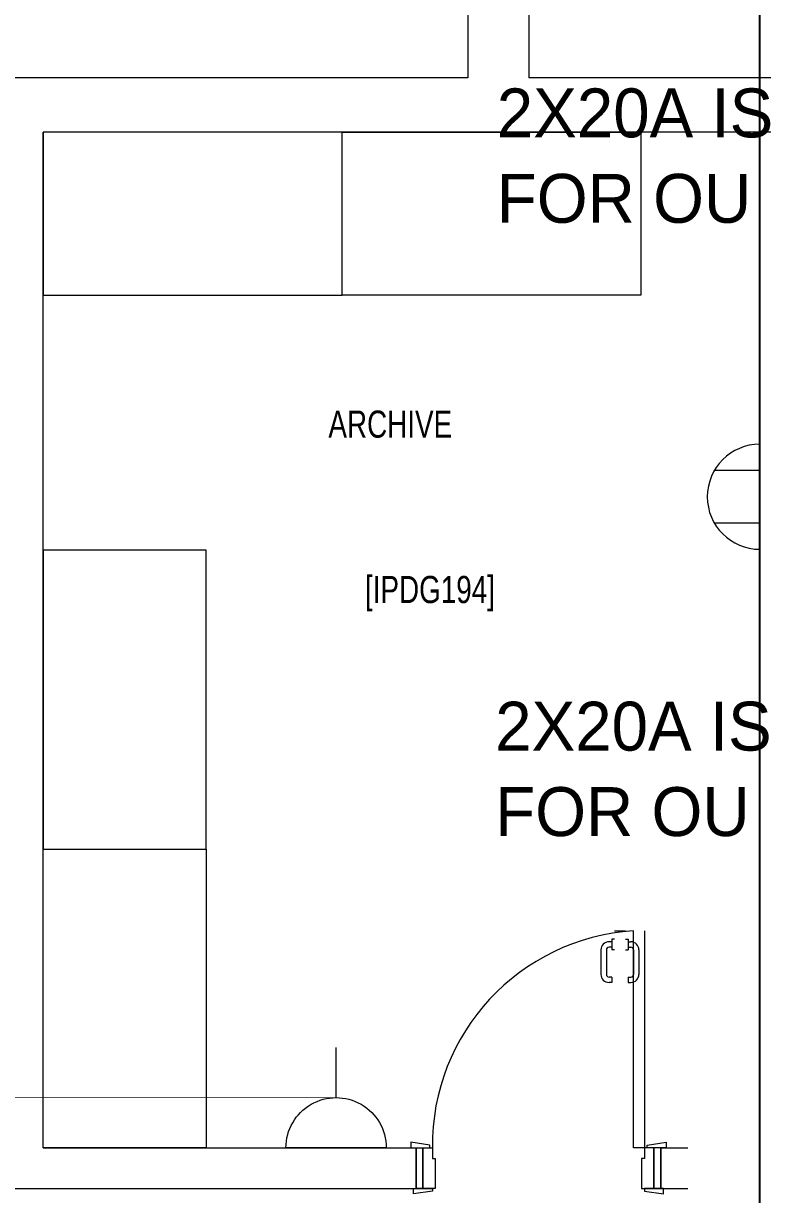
# Model space of a CAD drawing. Header units: metres. Extents: x 75097 to 220695, y -1557923 to -1361206.
# Drawn here: x 171003 to 173723, y -1455145 to -1450833 of the extents above; entities that cross this region are included whole.
import ezdxf

# ---------------------------------------------------------------- set-up
doc = ezdxf.new("R2010")
doc.units = ezdxf.units.M
doc.layers.get('0').update_dxf_attribs({"lineweight": 0})
for name, color, linetype, lineweight in [('A-100 - Copy$0$72_EGR_BASE_TEXT', 8, 'Continuous', 0), ('A-100 - Copy$0$Medical Equipment and Furniture', 8, 'Continuous', 0), ('A-100 - Copy$0$Walls', 8, 'Continuous', 0), ('A-100 - Copy$0$Wooden Joinery', 8, 'Continuous', 0)]:
    doc.layers.add(name, color=color, linetype=linetype, lineweight=lineweight)
doc.layers.add('A-100 - Copy$0$axes', color=8, linetype='Continuous')
doc.layers.add('PD-VENT', color=8, linetype='Continuous')
doc.layers.add('E-POWR', color=7, linetype='Continuous', lineweight=9, true_color=0x4e7e3e)
doc.layers.add('E-POWR-IDEN _1-100_', color=7, linetype='Continuous', lineweight=9, true_color=0x4e7e3e)
doc.styles.add('A-100 - Copy$0$X3G_ENTITY_2587EA', font='swisscl.ttf', dxfattribs={"height": 200})
doc.styles.add('Optima_5', font='', dxfattribs={"height": 3.001645})
doc.styles.get('Optima_5').set_extended_font_data('Optima')

# ---------------------------------------------------------------- blocks, each defined once
blk = doc.blocks.new('NORMAL SOCKET')
at = {"layer": 'E-POWR'}
for p, q in [((0, 307.7), (0, 615.4)), ((-307.7, 0), (307.7, 0))]:
    blk.add_line(p, q, dxfattribs=at)
blk.add_ellipse((0, 0), major_axis=(32.8, 305.9), ratio=1, start_param=4.81904, end_param=7.960633, dxfattribs=at)
blk = doc.blocks.new('WALL OUTLET')
at = {"layer": 'E-POWR', "extrusion": (9.94399e-05, 4.90741e-07, 1)}
blk.add_line((-193.4, 0, 0), (193.4, 0, 0), dxfattribs=at)
blk.add_line((-193.4, 0, 0), (193.4, 0, 0), dxfattribs=at)
at = {"layer": 'E-POWR', "extrusion": (9.94399e-05, 4.90741e-07, 1), "elevation": 0}
for points in [[(-96.7, 0), (-96.7, 167.5)], [(96.7, 0), (96.7, 167.5)]]:
    blk.add_lwpolyline(points, dxfattribs=at)
at = {"layer": 'E-POWR', "extrusion": (9.94399e-05, 4.90741e-07, 1)}
blk.add_arc((0, 0, 0), 193.4, 359.9963, 179.9963, dxfattribs=at)
blk = doc.blocks.new('A-100 - Copy')
at = {"layer": 'A-100 - Copy$0$axes'}
blk.add_line((173713.3, -1477303.3, 0), (173713.3, -1391762.7, 0), dxfattribs=at)
at = {"layer": 'A-100 - Copy$0$Medical Equipment and Furniture', "elevation": 0}
for points in [[(172175.6, -1451832.7), (172175.6, -1451232.7), (171075.6, -1451232.7), (171075.6, -1451832.7)], [(172175.6, -1451832.7), (172175.6, -1451232.7), (173275.6, -1451232.7), (173275.6, -1451832.7)], [(171075.6, -1453872.7), (171675.6, -1453872.7), (171675.6, -1452772.7), (171075.6, -1452772.7)], [(171075.6, -1453872.7), (171675.6, -1453872.7), (171675.6, -1454972.7), (171075.6, -1454972.7)]]:
    blk.add_lwpolyline(points, close=True, dxfattribs=at)
at = {"layer": 'A-100 - Copy$0$Walls'}
for p, q in [((172638.3, -1450722.7, 2200), (172638.3, -1451032.7, 2200)), ((172863.3, -1450722.7, 0), (172863.3, -1451032.7, 0)), ((172638.3, -1451032.7, 2200), (170925.6, -1451032.7, 0)), ((173978.3, -1451032.7), (172863.3, -1451032.7, 0)), ((173753.3, -1451232.7), (171075.6, -1451232.7, 0)), ((171075.6, -1454972.7, 0), (171075.6, -1451232.7, 0)), ((171075.6, -1454972.7, 0), (172448.3, -1454972.7, 0)), ((172448.3, -1454972.7, 0), (172448.3, -1455122.7, 0)), ((173348.3, -1454972.7, 0), (173448.3, -1454972.7, 0)), ((173348.3, -1454972.7, 0), (173348.3, -1455122.7, 0)), ((166778.3, -1455122.7, 0), (172448.3, -1455122.7, 0)), ((173348.3, -1455122.7, 0), (173448.3, -1455122.7, 0))]:
    blk.add_line(p, q, dxfattribs=at)
at = {"layer": 'A-100 - Copy$0$Wooden Joinery'}
for p, q in [((173178.3, -1454174.2, 0), (173218.3, -1454174.2, 0)), ((173178.3, -1454174.2, 0), (173218.3, -1454174.2, 0)), ((173248.3, -1454972.7, 0), (173248.3, -1454174.2, 0)), ((173248.3, -1454972.7, 0), (173248.3, -1454174.2, 0)), ((173288.3, -1454174.2, 0), (173288.3, -1454972.7, 0)), ((173288.3, -1454174.2, 0), (173288.3, -1454972.7, 0)), ((173168.3, -1454214.2, 0), (173158.3, -1454214.2, 0)), ((173168.3, -1454204.2, 0), (173168.3, -1454244.2, 0)), ((173178.3, -1454204.2, 0), (173168.3, -1454204.2, 0)), ((173218.3, -1454204.2, 0), (173228.3, -1454204.2, 0)), ((173228.3, -1454204.2, 0), (173228.3, -1454244.2, 0)), ((173228.3, -1454214.2, 0), (173238.3, -1454214.2, 0)), ((173128.3, -1454244.2, 0), (173128.3, -1454334.2, 0)), ((173148.3, -1454244.2, 0), (173148.3, -1454334.2, 0)), ((173168.3, -1454234.2, 0), (173158.3, -1454234.2, 0)), ((173178.3, -1454244.2, 0), (173168.3, -1454244.2, 0)), ((173218.3, -1454244.2, 0), (173228.3, -1454244.2, 0)), ((173228.3, -1454234.2, 0), (173238.3, -1454234.2, 0)), ((173248.3, -1454244.2, 0), (173248.3, -1454334.2, 0)), ((173268.3, -1454244.2, 0), (173268.3, -1454334.2, 0)), ((173168.3, -1454344.2, 0), (173158.3, -1454344.2, 0)), ((173168.3, -1454344.2, 0), (173168.3, -1454364.2, 0)), ((173228.3, -1454344.2, 0), (173238.3, -1454344.2, 0)), ((173228.3, -1454344.2, 0), (173228.3, -1454364.2, 0)), ((173168.3, -1454364.2, 0), (173158.3, -1454364.2, 0)), ((173228.3, -1454364.2, 0), (173238.3, -1454364.2, 0)), ((172498.3, -1454962.7, 0), (172428.3, -1454952.7, 0)), ((172428.3, -1454952.7, 0), (172428.3, -1454972.7, 0)), ((173298.3, -1454962.7, 0), (173368.3, -1454952.7, 0)), ((173368.3, -1454952.7, 0), (173368.3, -1454972.7, 0)), ((172428.3, -1454972.7, 0), (172498.3, -1454972.7, 0)), ((172448.3, -1455122.7, 0), (172448.3, -1454972.7, 0)), ((172448.3, -1454972.7, 0), (172473.3, -1454972.7, 0)), ((172473.3, -1454972.7, 0), (172508.3, -1454972.7, 0)), ((172473.3, -1455122.7, 0), (172473.3, -1454972.7, 0)), ((172473.3, -1454972.7, 0), (172473.3, -1455122.7, 0)), ((172498.3, -1454972.7, 0), (172498.3, -1454962.7, 0)), ((172508.3, -1454972.7, 0), (172508.3, -1455012.7, 0)), ((173288.3, -1454972.7, 0), (173248.3, -1454972.7, 0)), ((173288.3, -1454972.7, 0), (173248.3, -1454972.7, 0)), ((173323.3, -1454972.7, 0), (173288.3, -1454972.7, 0)), ((173288.3, -1454972.7, 0), (173288.3, -1455012.7, 0)), ((173298.3, -1454972.7, 0), (173298.3, -1454962.7, 0)), ((173368.3, -1454972.7, 0), (173298.3, -1454972.7, 0)), ((173323.3, -1455122.7, 0), (173323.3, -1454972.7, 0)), ((173323.3, -1454972.7, 0), (173323.3, -1455122.7, 0)), ((173348.3, -1454972.7, 0), (173323.3, -1454972.7, 0)), ((173348.3, -1455122.7, 0), (173348.3, -1454972.7, 0)), ((172508.3, -1455012.7, 0), (172518.3, -1455012.7, 0)), ((172518.3, -1455012.7, 0), (172518.3, -1455122.7, 0)), ((173288.3, -1455012.7, 0), (173278.3, -1455012.7, 0)), ((173278.3, -1455012.7, 0), (173278.3, -1455122.7, 0)), ((172438.3, -1455142.7, 0), (172438.3, -1455122.7, 0)), ((172438.3, -1455122.7, 0), (172508.3, -1455122.7, 0)), ((172473.3, -1455122.7, 0), (172448.3, -1455122.7, 0)), ((172518.3, -1455122.7, 0), (172473.3, -1455122.7, 0)), ((172508.3, -1455122.7, 0), (172508.3, -1455132.7, 0)), ((173278.3, -1455122.7, 0), (173323.3, -1455122.7, 0)), ((173288.3, -1455122.7, 0), (173288.3, -1455132.7, 0)), ((173358.3, -1455122.7, 0), (173288.3, -1455122.7, 0)), ((173323.3, -1455122.7, 0), (173348.3, -1455122.7, 0)), ((173358.3, -1455142.7, 0), (173358.3, -1455122.7, 0)), ((172508.3, -1455132.7, 0), (172438.3, -1455142.7, 0)), ((173288.3, -1455132.7, 0), (173358.3, -1455142.7, 0))]:
    blk.add_line(p, q, dxfattribs=at)
for centre, radius, start, end in [((173298.3, -1454962.7, 0), 790.1, 93.6284, 180.7253), ((173158.3, -1454244.2, 0), 30, 90, 180), ((173238.3, -1454244.2, 0), 30, 0, 90), ((173158.3, -1454244.2, 0), 10, 90, 180), ((173238.3, -1454244.2, 0), 10, 0, 90), ((173158.3, -1454334.2, 0), 30, 180, 270), ((173158.3, -1454334.2, 0), 10, 180, 270), ((173238.3, -1454334.2, 0), 10, 270, 0), ((173238.3, -1454334.2, 0), 30, 270, 0)]:
    blk.add_arc(centre, radius, start, end, dxfattribs=at)
at = {"layer": 'A-100 - Copy$0$72_EGR_BASE_TEXT', "char_height": 100, "attachment_point": 2, "style": 'A-100 - Copy$0$X3G_ENTITY_2587EA'}
for s, insert in [('ARCHIVE', (172353.1, -1452258.2)), ('[IPDG194]', (172499.2, -1452867.1))]:
    blk.add_mtext(s, dxfattribs=dict(at, insert=insert))

msp = doc.modelspace()

# ---------------------------------------------------------------- linework, layer by layer
at = {"layer": 'E-POWR', "const_width": 3, "elevation": 0}
msp.add_lwpolyline([(172153.8, -1454788.1), (170741.5, -1454788.1), (170741, -1452245), (170741, -1451203.9), (168221.1, -1451203.9), (168218.7, -1453507.9), (168216.4, -1454484.7), (168216.4, -1454946.7), (167700.1, -1454946.7), (167697.3, -1454484.7), (167695, -1453507.7), (167697.3, -1452244.7)], dxfattribs=at)

# ---------------------------------------------------------------- block references
at = {"layer": 'E-POWR', "color": 85, "xscale": -0.6, "yscale": 0.6, "zscale": 0.6}
msp.add_blockref('NORMAL SOCKET', (172153.8, -1454972.7, 0), dxfattribs=at)
at = {"layer": 'PD-VENT', "color": 85, "rotation": 89.9959097644205}
msp.add_blockref('WALL OUTLET', (173713.3, -1452575.6, 0), dxfattribs=at)

# ---------------------------------------------------------------- texts
at = {"layer": 'E-POWR-IDEN _1-100_', "char_height": 180.099, "width": 2475.925, "attachment_point": 1, "rotation": 360, "line_spacing_factor": 1.047943, "style": 'Optima_5'}
for insert in [(172745.1, -1451072.1, 0), (172739.2, -1453330.3, 0)]:
    msp.add_mtext('2X20A ISOLATOR\\PFOR OU', dxfattribs=dict(at, insert=insert))

# ---------------------------------------------------------------- next in the draw order: block references
msp.add_blockref('A-100 - Copy', (0, 0))

doc.saveas('drawing.dxf')
